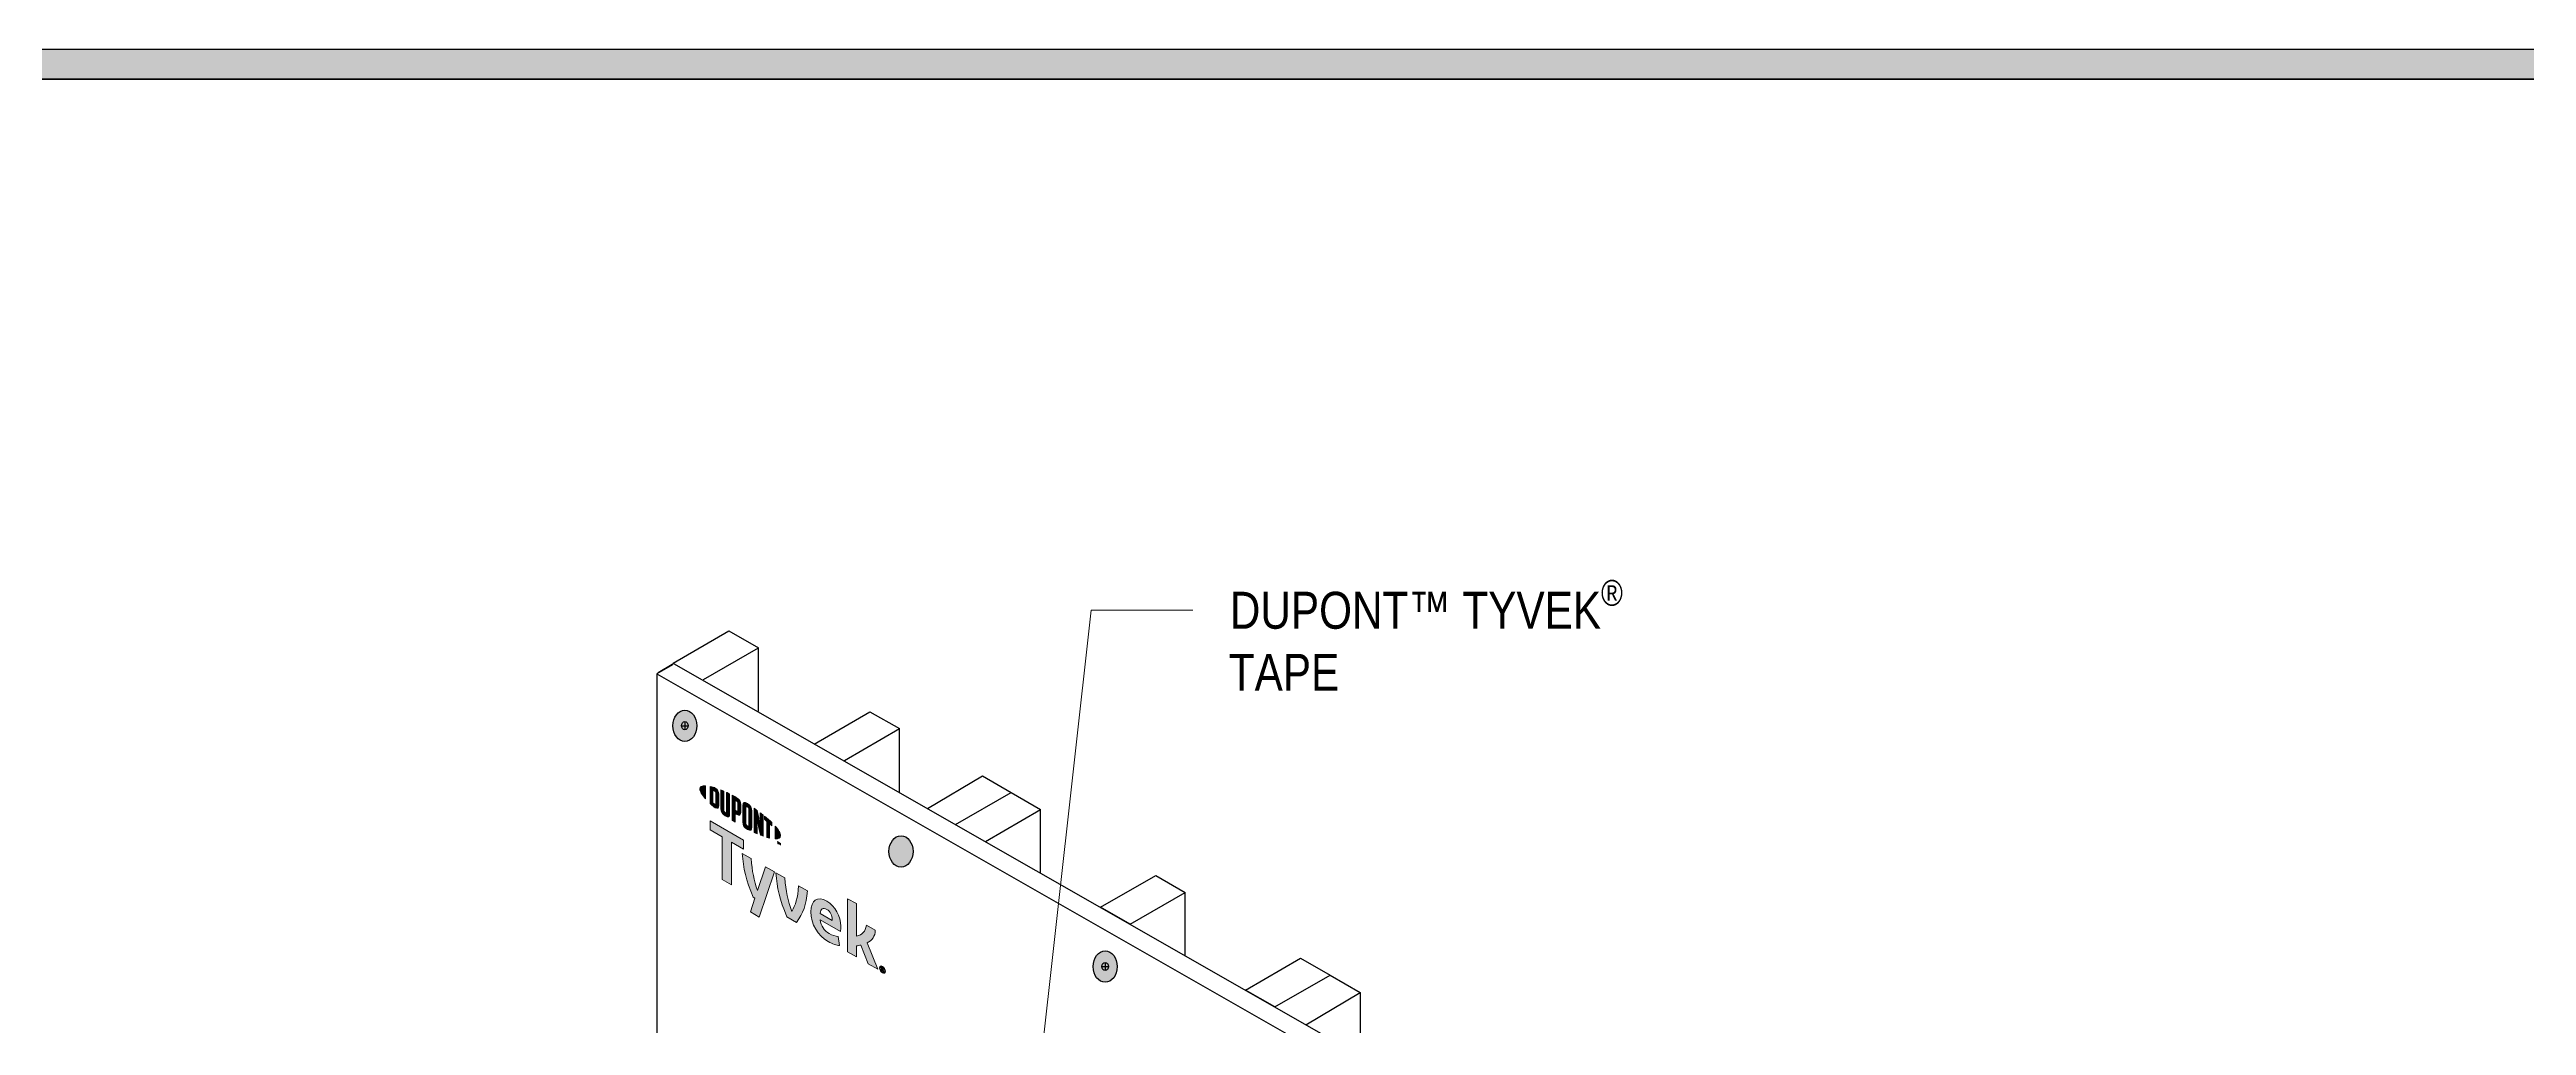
# Model space of a CAD drawing. Extents: x -1140 to 5605, y -816 to 2382.
# Drawn here: x 4096 to 4850, y 1427 to 1724 of the extents above; entities that cross this region are included whole.
import ezdxf

# ---------------------------------------------------------------- set-up
doc = ezdxf.new("R2010")
doc.units = 0
doc.header["$MEASUREMENT"] = 0
for name, color, linetype, lineweight in [('.ATI-TEXT', 7, 'Continuous', 0), ('G-ANNO-TTLB', 7, 'Continuous', 0), ('TYVEK', 7, 'Continuous', 0), ('wall scratch', 7, 'Continuous', 0), ('X-REF - TRACED', 7, 'Continuous', 0)]:
    doc.layers.add(name, color=color, linetype=linetype, lineweight=lineweight)

# ---------------------------------------------------------------- blocks, each defined once
blk = doc.blocks.new('Block_42')
at = {"layer": 'wall scratch', "color": 18, "lineweight": 25, "true_color": 0x000000}
for points in [[(4281.16, 1533.93)], [(4281.16, 1111.57)]]:
    blk.add_lwpolyline(points, dxfattribs=at)
blk = doc.blocks.new('Block_378')
at = {"layer": 'TYVEK', "true_color": 0x003b71, "transparency": 33554687}
h = blk.add_hatch(color=156, dxfattribs=at)
h.dxf.hatch_style = 2
edge = h.paths.add_edge_path()
edge.add_ellipse((4417.38, 1444.45), major_axis=(0, 4.78), ratio=0.766948, start_angle=0, end_angle=360)
at = {"layer": 'TYVEK', "color": 18, "lineweight": 25, "true_color": 0x000000}
for p, q in [((4416.41, 1444.47), (4418.36, 1444.47)), ((4417.38, 1445.71), (4417.38, 1443.24))]:
    blk.add_line(p, q, dxfattribs=at)
blk.add_lwpolyline([(4416.87, 1448.81)], dxfattribs=at)
for centre, major_axis, ratio in [((4417.38, 1444.45), (0, 4.78), 0.766948), ((4417.38, 1444.47), (0, 1.23), 0.788846)]:
    blk.add_ellipse(centre, major_axis=major_axis, ratio=ratio, dxfattribs=at)
blk = doc.blocks.new('Block_379')
at = {"layer": 'TYVEK', "true_color": 0x003b71, "transparency": 33554687}
h = blk.add_hatch(color=156, dxfattribs=at)
h.dxf.hatch_style = 2
edge = h.paths.add_edge_path()
edge.add_ellipse((4289.32, 1517.79), major_axis=(0, 4.78), ratio=0.766948, start_angle=0, end_angle=360)
at = {"layer": 'TYVEK', "color": 18, "lineweight": 25, "true_color": 0x000000}
for p, q in [((4288.34, 1517.82), (4290.29, 1517.82)), ((4289.32, 1519.05), (4289.32, 1516.58))]:
    blk.add_line(p, q, dxfattribs=at)
for centre, major_axis, ratio in [((4289.32, 1517.79), (0, 4.78), 0.766948), ((4289.32, 1517.82), (0, 1.23), 0.788846)]:
    blk.add_ellipse(centre, major_axis=major_axis, ratio=ratio, dxfattribs=at)
blk = doc.blocks.new('Block_482')
at = {"layer": '.ATI-TEXT', "char_height": 0.2, "attachment_point": 7}
for s, insert in [('\\C18;\\c0;\\FArial Narrow|b0|i0|c1;\\H7.874999;\\W1.000000;®', (4568.46, 1554.24)), ('\\C18;\\c0;\\FArial Narrow|b0|i0|c1;\\H11.249999;\\W1.000000;DUPONT™ TYVEK', (4455.36, 1547.2)), ('\\C18;\\c0;\\FArial Narrow|b0|i0|c1;\\H11.249999;\\W1.000000;TAPE', (4455.04, 1528.45))]:
    blk.add_mtext(s, dxfattribs=dict(at, insert=insert))
blk = doc.blocks.new('Block_481')
at = {"layer": '.ATI-TEXT', "true_color": 0x000000, "transparency": 33554687}
h = blk.add_hatch(color=18, dxfattribs=at)
h.dxf.hatch_style = 2
h.paths.add_polyline_path([(4396.38, 1386.3), (4393.27, 1375.33), (4392.65, 1386.71)])
at = {"layer": '.ATI-TEXT', "color": 18, "lineweight": 0, "true_color": 0x000000}
for p, q in [((4394.52, 1386.51), (4413.14, 1553.03)), ((4413.14, 1553.03), (4444.11, 1553.03))]:
    blk.add_line(p, q, dxfattribs=at)
at = {"layer": '.ATI-TEXT'}
blk.add_lwpolyline([(4396.38, 1386.3), (4393.27, 1375.33), (4392.65, 1386.71), (4392.65, 1386.71)], close=True, dxfattribs=at)
blk.add_blockref('Block_482', (0, 0), dxfattribs=at)
blk = doc.blocks.new('Block_575')
at = {"layer": 'X-REF - TRACED', "true_color": 0x848484, "transparency": 33554687}
h = blk.add_hatch(color=252, dxfattribs=at)
h.dxf.hatch_style = 2
edge = h.paths.add_edge_path()
edge.add_spline(control_points=[(4293.9, 1498.54), (4293.9, 1497.81), (4294.51, 1496.78), (4295.58, 1495.59), (4295.58, 1495.59), (4295.58, 1499.53), (4295.58, 1499.53), (4294.51, 1499.57), (4293.9, 1499.25), (4293.9, 1498.54)], knot_values=[0, 0, 0, 0, 1, 1, 1, 2, 2, 2, 3, 3, 3, 3], degree=3, periodic=0)
h = blk.add_hatch(color=252, dxfattribs=at)
h.dxf.hatch_style = 2
edge = h.paths.add_edge_path()
edge.add_spline(control_points=[(4298.78, 1494.11), (4298.78, 1493.8), (4298.63, 1493.79), (4298.44, 1493.9), (4298.29, 1493.99), (4298.06, 1494.18), (4297.88, 1494.35), (4297.88, 1494.35), (4297.88, 1498.12), (4297.88, 1498.12), (4298.06, 1498.07), (4298.29, 1498), (4298.44, 1497.91), (4298.63, 1497.8), (4298.78, 1497.61), (4298.78, 1497.31), (4298.78, 1497.31), (4298.78, 1494.11), (4298.78, 1494.11)], knot_values=[0, 0, 0, 0, 1, 1, 1, 2, 2, 2, 3, 3, 3, 4, 4, 4, 5, 5, 5, 6, 6, 6, 6], degree=3, periodic=0)
edge = h.paths.add_edge_path()
edge.add_spline(control_points=[(4298.56, 1498.82), (4298.26, 1499), (4297.83, 1499.14), (4297.06, 1499.32), (4297.06, 1499.32), (4297.06, 1494.09), (4297.06, 1494.09), (4297.74, 1493.46), (4298.26, 1493.02), (4298.56, 1492.85), (4299.25, 1492.45), (4299.63, 1492.71), (4299.63, 1493.48), (4299.63, 1493.48), (4299.63, 1496.95), (4299.63, 1496.95), (4299.63, 1497.72), (4299.25, 1498.43), (4298.56, 1498.82)], knot_values=[0, 0, 0, 0, 1, 1, 1, 2, 2, 2, 3, 3, 3, 4, 4, 4, 5, 5, 5, 6, 6, 6, 6], degree=3, periodic=0)
h = blk.add_hatch(color=252, dxfattribs=at)
h.dxf.hatch_style = 2
edge = h.paths.add_edge_path()
edge.add_spline(control_points=[(4302.03, 1491.62), (4302.03, 1491.32), (4301.94, 1491.18), (4301.61, 1491.42), (4301.28, 1491.65), (4301.2, 1491.85), (4301.2, 1492.21), (4301.2, 1492.21), (4301.2, 1497.9), (4301.2, 1497.9), (4300.98, 1498), (4300.5, 1498.2), (4300.3, 1498.28), (4300.3, 1498.28), (4300.3, 1492.53), (4300.3, 1492.53), (4300.3, 1491.61), (4300.69, 1491.03), (4301.61, 1490.38), (4302.45, 1489.78), (4302.97, 1489.97), (4302.97, 1490.99), (4302.97, 1490.99), (4302.97, 1497.07), (4302.97, 1497.07), (4302.79, 1497.16), (4302.21, 1497.43), (4302.03, 1497.52), (4302.03, 1497.52), (4302.03, 1491.62), (4302.03, 1491.62)], knot_values=[0, 0, 0, 0, 1, 1, 1, 2, 2, 2, 3, 3, 3, 4, 4, 4, 5, 5, 5, 6, 6, 6, 7, 7, 7, 8, 8, 8, 9, 9, 9, 10, 10, 10, 10], degree=3, periodic=0)
h = blk.add_hatch(color=252, dxfattribs=at)
h.dxf.hatch_style = 2
edge = h.paths.add_edge_path()
edge.add_spline(control_points=[(4305.45, 1492.15), (4305.45, 1491.82), (4305.35, 1491.71), (4304.96, 1491.93), (4304.96, 1491.93), (4304.64, 1492.12), (4304.64, 1492.12), (4304.64, 1492.12), (4304.64, 1495.14), (4304.64, 1495.14), (4304.78, 1495.06), (4304.86, 1495.02), (4304.95, 1494.97), (4305.36, 1494.73), (4305.45, 1494.5), (4305.45, 1494.16), (4305.45, 1494.16), (4305.45, 1492.15), (4305.45, 1492.15)], knot_values=[0, 0, 0, 0, 1, 1, 1, 2, 2, 2, 3, 3, 3, 4, 4, 4, 5, 5, 5, 6, 6, 6, 6], degree=3, periodic=0)
edge = h.paths.add_edge_path()
edge.add_spline(control_points=[(4305, 1496), (4304.84, 1496.1), (4304.24, 1496.42), (4303.7, 1496.7), (4303.7, 1496.7), (4303.7, 1489.04), (4303.7, 1489.04), (4303.88, 1488.92), (4304.37, 1488.61), (4304.64, 1488.45), (4304.64, 1488.45), (4304.64, 1491.05), (4304.64, 1491.05), (4304.64, 1491.05), (4305, 1490.84), (4305, 1490.84), (4305.99, 1490.28), (4306.39, 1490.55), (4306.39, 1491.52), (4306.39, 1491.52), (4306.39, 1493.77), (4306.39, 1493.77), (4306.39, 1494.72), (4305.93, 1495.46), (4305, 1496)], knot_values=[0, 0, 0, 0, 1, 1, 1, 2, 2, 2, 3, 3, 3, 4, 4, 4, 5, 5, 5, 6, 6, 6, 7, 7, 7, 8, 8, 8, 8], degree=3, periodic=0)
h = blk.add_hatch(color=252, dxfattribs=at)
h.dxf.hatch_style = 2
edge = h.paths.add_edge_path()
edge.add_spline(control_points=[(4308.8, 1487.54), (4308.8, 1487.24), (4308.71, 1487.13), (4308.38, 1487.31), (4308.03, 1487.5), (4307.94, 1487.72), (4307.94, 1488.03), (4307.94, 1488.03), (4307.94, 1492.8), (4307.94, 1492.8), (4307.94, 1493.12), (4308.03, 1493.24), (4308.38, 1493.03), (4308.71, 1492.82), (4308.8, 1492.61), (4308.8, 1492.31), (4308.8, 1492.31), (4308.8, 1487.54), (4308.8, 1487.54)], knot_values=[0, 0, 0, 0, 1, 1, 1, 2, 2, 2, 3, 3, 3, 4, 4, 4, 5, 5, 5, 6, 6, 6, 6], degree=3, periodic=0)
edge = h.paths.add_edge_path()
edge.add_spline(control_points=[(4308.38, 1494.1), (4307.51, 1494.65), (4306.99, 1494.51), (4306.99, 1493.5), (4306.99, 1493.5), (4306.99, 1488.49), (4306.99, 1488.49), (4306.99, 1487.43), (4307.46, 1486.72), (4308.38, 1486.24), (4309.28, 1485.76), (4309.74, 1485.88), (4309.74, 1487.01), (4309.74, 1487.01), (4309.74, 1491.79), (4309.74, 1491.79), (4309.74, 1492.87), (4309.32, 1493.5), (4308.38, 1494.1)], knot_values=[0, 0, 0, 0, 1, 1, 1, 2, 2, 2, 3, 3, 3, 4, 4, 4, 5, 5, 5, 6, 6, 6, 6], degree=3, periodic=0)
h = blk.add_hatch(color=252, dxfattribs=at)
h.dxf.hatch_style = 2
edge = h.paths.add_edge_path()
edge.add_spline(control_points=[(4312.35, 1487.54), (4312.35, 1487.54), (4311.31, 1492.03), (4311.31, 1492.03), (4311.02, 1492.24), (4310.68, 1492.48), (4310.42, 1492.66), (4310.42, 1492.66), (4310.42, 1485.32), (4310.42, 1485.32), (4310.6, 1485.23), (4311.08, 1485.02), (4311.32, 1484.91), (4311.32, 1484.91), (4311.25, 1489.28), (4311.25, 1489.28), (4311.25, 1489.28), (4312.35, 1484.49), (4312.35, 1484.49), (4312.58, 1484.4), (4312.92, 1484.27), (4313.15, 1484.19), (4313.15, 1484.19), (4313.15, 1490.64), (4313.15, 1490.64), (4312.91, 1490.83), (4312.49, 1491.16), (4312.28, 1491.31), (4312.28, 1491.31), (4312.35, 1487.54), (4312.35, 1487.54)], knot_values=[0, 0, 0, 0, 1, 1, 1, 2, 2, 2, 3, 3, 3, 4, 4, 4, 5, 5, 5, 6, 6, 6, 7, 7, 7, 8, 8, 8, 9, 9, 9, 10, 10, 10, 10], degree=3, periodic=0)
h = blk.add_hatch(color=252, dxfattribs=at)
h.dxf.hatch_style = 2
edge = h.paths.add_edge_path()
edge.add_spline(control_points=[(4313.61, 1489.24), (4313.84, 1489.06), (4314.07, 1488.88), (4314.3, 1488.69), (4314.3, 1488.69), (4314.3, 1483.81), (4314.3, 1483.81), (4314.5, 1483.74), (4314.88, 1483.64), (4315.14, 1483.58), (4315.14, 1483.58), (4315.14, 1487.98), (4315.14, 1487.98), (4315.38, 1487.76), (4315.61, 1487.56), (4315.82, 1487.37), (4315.82, 1487.37), (4315.82, 1488.31), (4315.82, 1488.31), (4315.16, 1488.96), (4314.44, 1489.58), (4313.61, 1490.26), (4313.61, 1490.26), (4313.61, 1489.24), (4313.61, 1489.24)], knot_values=[0, 0, 0, 0, 1, 1, 1, 2, 2, 2, 3, 3, 3, 4, 4, 4, 5, 5, 5, 6, 6, 6, 7, 7, 7, 8, 8, 8, 8], degree=3, periodic=0)
h = blk.add_hatch(color=252, dxfattribs=at)
h.dxf.hatch_style = 2
edge = h.paths.add_edge_path()
edge.add_spline(control_points=[(4318.51, 1484.33), (4318.51, 1483.61), (4317.9, 1483.28), (4316.83, 1483.32), (4316.83, 1483.32), (4316.83, 1487.26), (4316.83, 1487.26), (4317.9, 1486.07), (4318.51, 1485.05), (4318.51, 1484.33)], knot_values=[0, 0, 0, 0, 1, 1, 1, 2, 2, 2, 3, 3, 3, 3], degree=3, periodic=0)
h = blk.add_hatch(color=252, dxfattribs=at)
h.dxf.hatch_style = 2
edge = h.paths.add_edge_path()
edge.add_spline(control_points=[(4318.01, 1482.24), (4318.01, 1482.24), (4318.11, 1482.19), (4318.11, 1482.19), (4318.11, 1482.19), (4318.26, 1481.83), (4318.26, 1481.83), (4318.26, 1481.83), (4318.41, 1482.01), (4318.41, 1482.01), (4318.41, 1482.01), (4318.51, 1481.96), (4318.51, 1481.96), (4318.51, 1481.96), (4318.51, 1481.39), (4318.51, 1481.39), (4318.51, 1481.39), (4318.42, 1481.44), (4318.42, 1481.44), (4318.42, 1481.44), (4318.42, 1481.85), (4318.42, 1481.85), (4318.42, 1481.85), (4318.26, 1481.66), (4318.26, 1481.66), (4318.26, 1481.66), (4318.25, 1481.67), (4318.25, 1481.67), (4318.25, 1481.67), (4318.1, 1482.03), (4318.1, 1482.03), (4318.1, 1482.03), (4318.1, 1481.62), (4318.1, 1481.62), (4318.1, 1481.62), (4318.01, 1481.68), (4318.01, 1481.68), (4318.01, 1481.68), (4318.01, 1482.24), (4318.01, 1482.24)], knot_values=[0, 0, 0, 0, 1, 1, 1, 2, 2, 2, 3, 3, 3, 4, 4, 4, 5, 5, 5, 6, 6, 6, 7, 7, 7, 8, 8, 8, 9, 9, 9, 10, 10, 10, 11, 11, 11, 12, 12, 12, 13, 13, 13, 13], degree=3, periodic=0)
edge = h.paths.add_edge_path()
edge.add_spline(control_points=[(4317.65, 1482.35), (4317.65, 1482.35), (4317.5, 1482.44), (4317.5, 1482.44), (4317.5, 1482.44), (4317.5, 1482.54), (4317.5, 1482.54), (4317.5, 1482.54), (4317.9, 1482.31), (4317.9, 1482.31), (4317.9, 1482.31), (4317.9, 1482.21), (4317.9, 1482.21), (4317.9, 1482.21), (4317.75, 1482.29), (4317.75, 1482.29), (4317.75, 1482.29), (4317.75, 1481.83), (4317.75, 1481.83), (4317.75, 1481.83), (4317.65, 1481.88), (4317.65, 1481.88), (4317.65, 1481.88), (4317.65, 1482.35), (4317.65, 1482.35)], knot_values=[0, 0, 0, 0, 1, 1, 1, 2, 2, 2, 3, 3, 3, 4, 4, 4, 5, 5, 5, 6, 6, 6, 7, 7, 7, 8, 8, 8, 8], degree=3, periodic=0)
at = {"layer": 'X-REF - TRACED'}
for points, knots in [([(4293.9, 1498.54), (4293.9, 1497.81), (4294.51, 1496.78), (4295.58, 1495.59), (4295.58, 1495.59), (4295.58, 1499.53), (4295.58, 1499.53), (4294.51, 1499.57), (4293.9, 1499.25), (4293.9, 1498.54)], [0, 0, 0, 0, 1, 1, 1, 2, 2, 2, 3, 3, 3, 3]), ([(4298.56, 1498.82), (4298.26, 1499), (4297.83, 1499.14), (4297.06, 1499.32), (4297.06, 1499.32), (4297.06, 1494.09), (4297.06, 1494.09), (4297.74, 1493.46), (4298.26, 1493.02), (4298.56, 1492.85), (4299.25, 1492.45), (4299.63, 1492.71), (4299.63, 1493.48), (4299.63, 1493.48), (4299.63, 1496.95), (4299.63, 1496.95), (4299.63, 1497.72), (4299.25, 1498.43), (4298.56, 1498.82)], [0, 0, 0, 0, 1, 1, 1, 2, 2, 2, 3, 3, 3, 4, 4, 4, 5, 5, 5, 6, 6, 6, 6]), ([(4298.78, 1494.11), (4298.78, 1493.8), (4298.63, 1493.79), (4298.44, 1493.9), (4298.29, 1493.99), (4298.06, 1494.18), (4297.88, 1494.35), (4297.88, 1494.35), (4297.88, 1498.12), (4297.88, 1498.12), (4298.06, 1498.07), (4298.29, 1498), (4298.44, 1497.91), (4298.63, 1497.8), (4298.78, 1497.61), (4298.78, 1497.31), (4298.78, 1497.31), (4298.78, 1494.11), (4298.78, 1494.11)], [0, 0, 0, 0, 1, 1, 1, 2, 2, 2, 3, 3, 3, 4, 4, 4, 5, 5, 5, 6, 6, 6, 6]), ([(4302.03, 1491.62), (4302.03, 1491.32), (4301.94, 1491.18), (4301.61, 1491.42), (4301.28, 1491.65), (4301.2, 1491.85), (4301.2, 1492.21), (4301.2, 1492.21), (4301.2, 1497.9), (4301.2, 1497.9), (4300.98, 1498), (4300.5, 1498.2), (4300.3, 1498.28), (4300.3, 1498.28), (4300.3, 1492.53), (4300.3, 1492.53), (4300.3, 1491.61), (4300.69, 1491.03), (4301.61, 1490.38), (4302.45, 1489.78), (4302.97, 1489.97), (4302.97, 1490.99), (4302.97, 1490.99), (4302.97, 1497.07), (4302.97, 1497.07), (4302.79, 1497.16), (4302.21, 1497.43), (4302.03, 1497.52), (4302.03, 1497.52), (4302.03, 1491.62), (4302.03, 1491.62)], [0, 0, 0, 0, 1, 1, 1, 2, 2, 2, 3, 3, 3, 4, 4, 4, 5, 5, 5, 6, 6, 6, 7, 7, 7, 8, 8, 8, 9, 9, 9, 10, 10, 10, 10]), ([(4305, 1496), (4304.84, 1496.1), (4304.24, 1496.42), (4303.7, 1496.7), (4303.7, 1496.7), (4303.7, 1489.04), (4303.7, 1489.04), (4303.88, 1488.92), (4304.37, 1488.61), (4304.64, 1488.45), (4304.64, 1488.45), (4304.64, 1491.05), (4304.64, 1491.05), (4304.64, 1491.05), (4305, 1490.84), (4305, 1490.84), (4305.99, 1490.28), (4306.39, 1490.55), (4306.39, 1491.52), (4306.39, 1491.52), (4306.39, 1493.77), (4306.39, 1493.77), (4306.39, 1494.72), (4305.93, 1495.46), (4305, 1496)], [0, 0, 0, 0, 1, 1, 1, 2, 2, 2, 3, 3, 3, 4, 4, 4, 5, 5, 5, 6, 6, 6, 7, 7, 7, 8, 8, 8, 8]), ([(4305.45, 1492.15), (4305.45, 1491.82), (4305.35, 1491.71), (4304.96, 1491.93), (4304.96, 1491.93), (4304.64, 1492.12), (4304.64, 1492.12), (4304.64, 1492.12), (4304.64, 1495.14), (4304.64, 1495.14), (4304.78, 1495.06), (4304.86, 1495.02), (4304.95, 1494.97), (4305.36, 1494.73), (4305.45, 1494.5), (4305.45, 1494.16), (4305.45, 1494.16), (4305.45, 1492.15), (4305.45, 1492.15)], [0, 0, 0, 0, 1, 1, 1, 2, 2, 2, 3, 3, 3, 4, 4, 4, 5, 5, 5, 6, 6, 6, 6]), ([(4308.38, 1494.1), (4307.51, 1494.65), (4306.99, 1494.51), (4306.99, 1493.5), (4306.99, 1493.5), (4306.99, 1488.49), (4306.99, 1488.49), (4306.99, 1487.43), (4307.46, 1486.72), (4308.38, 1486.24), (4309.28, 1485.76), (4309.74, 1485.88), (4309.74, 1487.01), (4309.74, 1487.01), (4309.74, 1491.79), (4309.74, 1491.79), (4309.74, 1492.87), (4309.32, 1493.5), (4308.38, 1494.1)], [0, 0, 0, 0, 1, 1, 1, 2, 2, 2, 3, 3, 3, 4, 4, 4, 5, 5, 5, 6, 6, 6, 6]), ([(4308.8, 1487.54), (4308.8, 1487.24), (4308.71, 1487.13), (4308.38, 1487.31), (4308.03, 1487.5), (4307.94, 1487.72), (4307.94, 1488.03), (4307.94, 1488.03), (4307.94, 1492.8), (4307.94, 1492.8), (4307.94, 1493.12), (4308.03, 1493.24), (4308.38, 1493.03), (4308.71, 1492.82), (4308.8, 1492.61), (4308.8, 1492.31), (4308.8, 1492.31), (4308.8, 1487.54), (4308.8, 1487.54)], [0, 0, 0, 0, 1, 1, 1, 2, 2, 2, 3, 3, 3, 4, 4, 4, 5, 5, 5, 6, 6, 6, 6]), ([(4312.35, 1487.54), (4312.35, 1487.54), (4311.31, 1492.03), (4311.31, 1492.03), (4311.02, 1492.24), (4310.68, 1492.48), (4310.42, 1492.66), (4310.42, 1492.66), (4310.42, 1485.32), (4310.42, 1485.32), (4310.6, 1485.23), (4311.08, 1485.02), (4311.32, 1484.91), (4311.32, 1484.91), (4311.25, 1489.28), (4311.25, 1489.28), (4311.25, 1489.28), (4312.35, 1484.49), (4312.35, 1484.49), (4312.58, 1484.4), (4312.92, 1484.27), (4313.15, 1484.19), (4313.15, 1484.19), (4313.15, 1490.64), (4313.15, 1490.64), (4312.91, 1490.83), (4312.49, 1491.16), (4312.28, 1491.31), (4312.28, 1491.31), (4312.35, 1487.54), (4312.35, 1487.54)], [0, 0, 0, 0, 1, 1, 1, 2, 2, 2, 3, 3, 3, 4, 4, 4, 5, 5, 5, 6, 6, 6, 7, 7, 7, 8, 8, 8, 9, 9, 9, 10, 10, 10, 10]), ([(4313.61, 1489.24), (4313.84, 1489.06), (4314.07, 1488.88), (4314.3, 1488.69), (4314.3, 1488.69), (4314.3, 1483.81), (4314.3, 1483.81), (4314.5, 1483.74), (4314.88, 1483.64), (4315.14, 1483.58), (4315.14, 1483.58), (4315.14, 1487.98), (4315.14, 1487.98), (4315.38, 1487.76), (4315.61, 1487.56), (4315.82, 1487.37), (4315.82, 1487.37), (4315.82, 1488.31), (4315.82, 1488.31), (4315.16, 1488.96), (4314.44, 1489.58), (4313.61, 1490.26), (4313.61, 1490.26), (4313.61, 1489.24), (4313.61, 1489.24)], [0, 0, 0, 0, 1, 1, 1, 2, 2, 2, 3, 3, 3, 4, 4, 4, 5, 5, 5, 6, 6, 6, 7, 7, 7, 8, 8, 8, 8]), ([(4318.51, 1484.33), (4318.51, 1483.61), (4317.9, 1483.28), (4316.83, 1483.32), (4316.83, 1483.32), (4316.83, 1487.26), (4316.83, 1487.26), (4317.9, 1486.07), (4318.51, 1485.05), (4318.51, 1484.33)], [0, 0, 0, 0, 1, 1, 1, 2, 2, 2, 3, 3, 3, 3]), ([(4317.65, 1482.35), (4317.65, 1482.35), (4317.5, 1482.44), (4317.5, 1482.44), (4317.5, 1482.44), (4317.5, 1482.54), (4317.5, 1482.54), (4317.5, 1482.54), (4317.9, 1482.31), (4317.9, 1482.31), (4317.9, 1482.31), (4317.9, 1482.21), (4317.9, 1482.21), (4317.9, 1482.21), (4317.75, 1482.29), (4317.75, 1482.29), (4317.75, 1482.29), (4317.75, 1481.83), (4317.75, 1481.83), (4317.75, 1481.83), (4317.65, 1481.88), (4317.65, 1481.88), (4317.65, 1481.88), (4317.65, 1482.35), (4317.65, 1482.35)], [0, 0, 0, 0, 1, 1, 1, 2, 2, 2, 3, 3, 3, 4, 4, 4, 5, 5, 5, 6, 6, 6, 7, 7, 7, 8, 8, 8, 8]), ([(4318.01, 1482.24), (4318.01, 1482.24), (4318.11, 1482.19), (4318.11, 1482.19), (4318.11, 1482.19), (4318.26, 1481.83), (4318.26, 1481.83), (4318.26, 1481.83), (4318.41, 1482.01), (4318.41, 1482.01), (4318.41, 1482.01), (4318.51, 1481.96), (4318.51, 1481.96), (4318.51, 1481.96), (4318.51, 1481.39), (4318.51, 1481.39), (4318.51, 1481.39), (4318.42, 1481.44), (4318.42, 1481.44), (4318.42, 1481.44), (4318.42, 1481.85), (4318.42, 1481.85), (4318.42, 1481.85), (4318.26, 1481.66), (4318.26, 1481.66), (4318.26, 1481.66), (4318.25, 1481.67), (4318.25, 1481.67), (4318.25, 1481.67), (4318.1, 1482.03), (4318.1, 1482.03), (4318.1, 1482.03), (4318.1, 1481.62), (4318.1, 1481.62), (4318.1, 1481.62), (4318.01, 1481.68), (4318.01, 1481.68), (4318.01, 1481.68), (4318.01, 1482.24), (4318.01, 1482.24)], [0, 0, 0, 0, 1, 1, 1, 2, 2, 2, 3, 3, 3, 4, 4, 4, 5, 5, 5, 6, 6, 6, 7, 7, 7, 8, 8, 8, 9, 9, 9, 10, 10, 10, 11, 11, 11, 12, 12, 12, 13, 13, 13, 13])]:
    blk.add_open_spline(points, degree=3, knots=knots, dxfattribs=at)
blk = doc.blocks.new('Block_579')
at = {"layer": 'X-REF - TRACED', "true_color": 0x848484, "transparency": 33554687}
h = blk.add_hatch(color=252, dxfattribs=at)
h.dxf.hatch_style = 2
h.paths.add_polyline_path([(4307.16, 1483), (4297.06, 1488.83), (4297.06, 1486.09), (4300.7, 1483.98), (4300.7, 1470.99), (4303.51, 1469.37), (4303.51, 1482.37), (4307.16, 1480.26)])
h = blk.add_hatch(color=252, dxfattribs=at)
h.dxf.hatch_style = 2
edge = h.paths.add_edge_path()
edge.add_spline(control_points=[(4323.95, 1469.06), (4323.77, 1465.32), (4323.03, 1463.14), (4321.87, 1461.27), (4320.75, 1464.45), (4320.02, 1467.48), (4319.81, 1471.45), (4319.81, 1471.45), (4317.08, 1473.02), (4317.08, 1473.02), (4317.38, 1468.33), (4318.26, 1464.92), (4320.38, 1459.63), (4320.38, 1459.63), (4323.38, 1457.9), (4323.38, 1457.9), (4325.42, 1460.79), (4326.26, 1463.2), (4326.65, 1467.5), (4326.65, 1467.5), (4323.95, 1469.06), (4323.95, 1469.06)], knot_values=[0, 0, 0, 0, 1, 1, 1, 2, 2, 2, 3, 3, 3, 4, 4, 4, 5, 5, 5, 6, 6, 6, 7, 7, 7, 7], degree=3, periodic=0)
h = blk.add_hatch(color=252, dxfattribs=at)
h.dxf.hatch_style = 2
edge = h.paths.add_edge_path()
edge.add_spline(control_points=[(4330.52, 1460.61), (4330.52, 1460.61), (4334.24, 1458.46), (4334.24, 1458.46), (4334.24, 1458.46), (4334.24, 1458.73), (4334.24, 1458.73), (4334.24, 1459.99), (4333.66, 1461.25), (4332.58, 1461.87), (4331.44, 1462.53), (4330.69, 1462.04), (4330.52, 1460.61)], knot_values=[0, 0, 0, 0, 1, 1, 1, 2, 2, 2, 3, 3, 3, 4, 4, 4, 4], degree=3, periodic=0)
edge = h.paths.add_edge_path()
edge.add_spline(control_points=[(4336.46, 1450.84), (4335.6, 1450.89), (4334.32, 1451.31), (4333.03, 1452.06), (4329.87, 1453.88), (4327.71, 1457.42), (4327.71, 1461.15), (4327.71, 1464.73), (4329.69, 1466.01), (4332.58, 1464.35), (4335.15, 1462.86), (4336.83, 1459.8), (4336.83, 1456.78), (4336.83, 1456.11), (4336.79, 1455.55), (4336.75, 1455.12), (4336.75, 1455.12), (4330.56, 1458.7), (4330.56, 1458.7), (4330.81, 1456.75), (4331.73, 1455.41), (4333.3, 1454.51), (4334.26, 1453.95), (4335.19, 1453.67), (4336.03, 1453.58), (4336.03, 1453.58), (4336.46, 1450.84), (4336.46, 1450.84)], knot_values=[0, 0, 0, 0, 1, 1, 1, 2, 2, 2, 3, 3, 3, 4, 4, 4, 5, 5, 5, 6, 6, 6, 7, 7, 7, 8, 8, 8, 9, 9, 9, 9], degree=3, periodic=0)
h = blk.add_hatch(color=252, dxfattribs=at)
h.dxf.hatch_style = 2
edge = h.paths.add_edge_path()
edge.add_spline(control_points=[(4344.85, 1451.64), (4344.85, 1451.64), (4348.11, 1443.62), (4348.11, 1443.62), (4348.11, 1443.62), (4345.17, 1445.32), (4345.17, 1445.32), (4345.17, 1445.32), (4342.91, 1451), (4342.91, 1451), (4342.5, 1450.9), (4342.07, 1450.82), (4341.6, 1450.75), (4341.6, 1450.75), (4341.6, 1447.38), (4341.6, 1447.38), (4341.6, 1447.38), (4338.89, 1448.94), (4338.89, 1448.94), (4338.89, 1448.94), (4338.89, 1465.06), (4338.89, 1465.06), (4338.89, 1465.06), (4341.6, 1463.66), (4341.6, 1463.66), (4341.6, 1463.66), (4341.6, 1453.74), (4341.6, 1453.74), (4343.44, 1454.05), (4344.34, 1455.1), (4344.66, 1457.1), (4344.66, 1457.1), (4347.35, 1455.55), (4347.35, 1455.55), (4347.29, 1453.65), (4346.42, 1452.42), (4344.85, 1451.64)], knot_values=[0, 0, 0, 0, 1, 1, 1, 2, 2, 2, 3, 3, 3, 4, 4, 4, 5, 5, 5, 6, 6, 6, 7, 7, 7, 8, 8, 8, 9, 9, 9, 10, 10, 10, 11, 11, 11, 12, 12, 12, 12], degree=3, periodic=0)
at = {"layer": 'X-REF - TRACED'}
blk.add_lwpolyline([(4307.16, 1483), (4297.06, 1488.83), (4297.06, 1486.09), (4300.7, 1483.98), (4300.7, 1470.99), (4303.51, 1469.37), (4303.51, 1482.37), (4307.16, 1480.26)], close=True, dxfattribs=at)
for points, knots in [([(4323.95, 1469.06), (4323.77, 1465.32), (4323.03, 1463.14), (4321.87, 1461.27), (4320.75, 1464.45), (4320.02, 1467.48), (4319.81, 1471.45), (4319.81, 1471.45), (4317.08, 1473.02), (4317.08, 1473.02), (4317.38, 1468.33), (4318.26, 1464.92), (4320.38, 1459.63), (4320.38, 1459.63), (4323.38, 1457.9), (4323.38, 1457.9), (4325.42, 1460.79), (4326.26, 1463.2), (4326.65, 1467.5), (4326.65, 1467.5), (4323.95, 1469.06), (4323.95, 1469.06)], [0, 0, 0, 0, 1, 1, 1, 2, 2, 2, 3, 3, 3, 4, 4, 4, 5, 5, 5, 6, 6, 6, 7, 7, 7, 7]), ([(4336.46, 1450.84), (4335.6, 1450.89), (4334.32, 1451.31), (4333.03, 1452.06), (4329.87, 1453.88), (4327.71, 1457.42), (4327.71, 1461.15), (4327.71, 1464.73), (4329.69, 1466.01), (4332.58, 1464.35), (4335.15, 1462.86), (4336.83, 1459.8), (4336.83, 1456.78), (4336.83, 1456.11), (4336.79, 1455.55), (4336.75, 1455.12), (4336.75, 1455.12), (4330.56, 1458.7), (4330.56, 1458.7), (4330.81, 1456.75), (4331.73, 1455.41), (4333.3, 1454.51), (4334.26, 1453.95), (4335.19, 1453.67), (4336.03, 1453.58), (4336.03, 1453.58), (4336.46, 1450.84), (4336.46, 1450.84)], [0, 0, 0, 0, 1, 1, 1, 2, 2, 2, 3, 3, 3, 4, 4, 4, 5, 5, 5, 6, 6, 6, 7, 7, 7, 8, 8, 8, 9, 9, 9, 9]), ([(4344.85, 1451.64), (4344.85, 1451.64), (4348.11, 1443.62), (4348.11, 1443.62), (4348.11, 1443.62), (4345.17, 1445.32), (4345.17, 1445.32), (4345.17, 1445.32), (4342.91, 1451), (4342.91, 1451), (4342.5, 1450.9), (4342.07, 1450.82), (4341.6, 1450.75), (4341.6, 1450.75), (4341.6, 1447.38), (4341.6, 1447.38), (4341.6, 1447.38), (4338.89, 1448.94), (4338.89, 1448.94), (4338.89, 1448.94), (4338.89, 1465.06), (4338.89, 1465.06), (4338.89, 1465.06), (4341.6, 1463.66), (4341.6, 1463.66), (4341.6, 1463.66), (4341.6, 1453.74), (4341.6, 1453.74), (4343.44, 1454.05), (4344.34, 1455.1), (4344.66, 1457.1), (4344.66, 1457.1), (4347.35, 1455.55), (4347.35, 1455.55), (4347.29, 1453.65), (4346.42, 1452.42), (4344.85, 1451.64)], [0, 0, 0, 0, 1, 1, 1, 2, 2, 2, 3, 3, 3, 4, 4, 4, 5, 5, 5, 6, 6, 6, 7, 7, 7, 8, 8, 8, 9, 9, 9, 10, 10, 10, 11, 11, 11, 12, 12, 12, 12]), ([(4330.52, 1460.61), (4330.52, 1460.61), (4334.24, 1458.46), (4334.24, 1458.46), (4334.24, 1458.46), (4334.24, 1458.73), (4334.24, 1458.73), (4334.24, 1459.99), (4333.66, 1461.25), (4332.58, 1461.87), (4331.44, 1462.53), (4330.69, 1462.04), (4330.52, 1460.61)], [0, 0, 0, 0, 1, 1, 1, 2, 2, 2, 3, 3, 3, 4, 4, 4, 4])]:
    blk.add_open_spline(points, degree=3, knots=knots, dxfattribs=at)
blk = doc.blocks.new('Block_578')
at = {"layer": 'X-REF - TRACED', "true_color": 0x848484, "transparency": 33554687}
h = blk.add_hatch(color=252, dxfattribs=at)
h.dxf.hatch_style = 2
edge = h.paths.add_edge_path()
edge.add_spline(control_points=[(4313.89, 1474.86), (4313.89, 1474.86), (4311.47, 1467.62), (4311.47, 1467.62), (4310.43, 1470.65), (4309.76, 1473.58), (4309.55, 1477.37), (4309.55, 1477.37), (4306.83, 1478.94), (4306.83, 1478.94), (4307.12, 1474.25), (4308.01, 1470.84), (4310.12, 1465.55), (4310.12, 1465.55), (4310.67, 1465.24), (4310.67, 1465.24), (4310.67, 1465.24), (4309.28, 1461.09), (4309.28, 1461.09), (4309.28, 1461.09), (4311.99, 1459.53), (4311.99, 1459.53), (4311.99, 1459.53), (4316.6, 1473.3), (4316.6, 1473.3), (4316.6, 1473.3), (4313.89, 1474.86), (4313.89, 1474.86)], knot_values=[0, 0, 0, 0, 1, 1, 1, 2, 2, 2, 3, 3, 3, 4, 4, 4, 5, 5, 5, 6, 6, 6, 7, 7, 7, 8, 8, 8, 9, 9, 9, 9], degree=3, periodic=0)
at = {"layer": 'X-REF - TRACED'}
blk.add_open_spline([(4313.89, 1474.86), (4313.89, 1474.86), (4311.47, 1467.62), (4311.47, 1467.62), (4310.43, 1470.65), (4309.76, 1473.58), (4309.55, 1477.37), (4309.55, 1477.37), (4306.83, 1478.94), (4306.83, 1478.94), (4307.12, 1474.25), (4308.01, 1470.84), (4310.12, 1465.55), (4310.12, 1465.55), (4310.67, 1465.24), (4310.67, 1465.24), (4310.67, 1465.24), (4309.28, 1461.09), (4309.28, 1461.09), (4309.28, 1461.09), (4311.99, 1459.53), (4311.99, 1459.53), (4311.99, 1459.53), (4316.6, 1473.3), (4316.6, 1473.3), (4316.6, 1473.3), (4313.89, 1474.86), (4313.89, 1474.86)], degree=3, knots=[0, 0, 0, 0, 1, 1, 1, 2, 2, 2, 3, 3, 3, 4, 4, 4, 5, 5, 5, 6, 6, 6, 7, 7, 7, 8, 8, 8, 9, 9, 9, 9], dxfattribs=at)
blk.add_blockref('Block_579', (0, 0), dxfattribs=at)
blk = doc.blocks.new('Block_580')
at = {"layer": 'X-REF - TRACED', "true_color": 0x848484, "transparency": 33554687}
h = blk.add_hatch(color=252, dxfattribs=at)
h.dxf.hatch_style = 2
edge = h.paths.add_edge_path()
edge.add_spline(control_points=[(4349.41, 1443.93), (4349.41, 1443.93), (4349.41, 1443.63), (4349.41, 1443.63), (4349.41, 1443.63), (4349.52, 1443.57), (4349.52, 1443.57), (4349.63, 1443.51), (4349.69, 1443.51), (4349.69, 1443.62), (4349.69, 1443.73), (4349.63, 1443.8), (4349.52, 1443.86), (4349.52, 1443.86), (4349.41, 1443.93), (4349.41, 1443.93)], knot_values=[0, 0, 0, 0, 1, 1, 1, 2, 2, 2, 3, 3, 3, 4, 4, 4, 5, 5, 5, 5], degree=3, periodic=0)
edge = h.paths.add_edge_path()
edge.add_spline(control_points=[(4349.22, 1444.23), (4349.22, 1444.23), (4349.52, 1444.05), (4349.52, 1444.05), (4349.76, 1443.91), (4349.87, 1443.72), (4349.87, 1443.51), (4349.87, 1443.37), (4349.82, 1443.3), (4349.7, 1443.31), (4349.76, 1443.15), (4349.84, 1442.98), (4349.93, 1442.79), (4349.93, 1442.79), (4349.71, 1442.93), (4349.71, 1442.93), (4349.62, 1443.1), (4349.56, 1443.24), (4349.51, 1443.39), (4349.51, 1443.39), (4349.41, 1443.45), (4349.41, 1443.45), (4349.41, 1443.45), (4349.41, 1443.1), (4349.41, 1443.1), (4349.41, 1443.1), (4349.22, 1443.21), (4349.22, 1443.21), (4349.22, 1443.21), (4349.22, 1444.23), (4349.22, 1444.23)], knot_values=[0, 0, 0, 0, 1, 1, 1, 2, 2, 2, 3, 3, 3, 4, 4, 4, 5, 5, 5, 6, 6, 6, 7, 7, 7, 8, 8, 8, 9, 9, 9, 10, 10, 10, 10], degree=3, periodic=0)
edge = h.paths.add_edge_path()
edge.add_spline(control_points=[(4349.53, 1444.31), (4349.1, 1444.55), (4348.86, 1444.41), (4348.86, 1443.9), (4348.86, 1443.39), (4349.1, 1442.97), (4349.53, 1442.73), (4349.96, 1442.48), (4350.2, 1442.62), (4350.2, 1443.13), (4350.2, 1443.64), (4349.96, 1444.06), (4349.53, 1444.31)], knot_values=[0, 0, 0, 0, 1, 1, 1, 2, 2, 2, 3, 3, 3, 4, 4, 4, 4], degree=3, periodic=0)
edge = h.paths.add_edge_path()
edge.add_spline(control_points=[(4349.53, 1444.51), (4350.06, 1444.21), (4350.41, 1443.62), (4350.41, 1443.01), (4350.41, 1442.41), (4350.05, 1442.23), (4349.53, 1442.53), (4349, 1442.84), (4348.66, 1443.41), (4348.66, 1444.02), (4348.66, 1444.63), (4349, 1444.82), (4349.53, 1444.51)], knot_values=[0, 0, 0, 0, 1, 1, 1, 2, 2, 2, 3, 3, 3, 4, 4, 4, 4], degree=3, periodic=0)
at = {"layer": 'X-REF - TRACED'}
for points, knots in [([(4349.53, 1444.51), (4350.06, 1444.21), (4350.41, 1443.62), (4350.41, 1443.01), (4350.41, 1442.41), (4350.05, 1442.23), (4349.53, 1442.53), (4349, 1442.84), (4348.66, 1443.41), (4348.66, 1444.02), (4348.66, 1444.63), (4349, 1444.82), (4349.53, 1444.51)], [0, 0, 0, 0, 1, 1, 1, 2, 2, 2, 3, 3, 3, 4, 4, 4, 4]), ([(4349.53, 1444.31), (4349.1, 1444.55), (4348.86, 1444.41), (4348.86, 1443.9), (4348.86, 1443.39), (4349.1, 1442.97), (4349.53, 1442.73), (4349.96, 1442.48), (4350.2, 1442.62), (4350.2, 1443.13), (4350.2, 1443.64), (4349.96, 1444.06), (4349.53, 1444.31)], [0, 0, 0, 0, 1, 1, 1, 2, 2, 2, 3, 3, 3, 4, 4, 4, 4]), ([(4349.22, 1444.23), (4349.22, 1444.23), (4349.52, 1444.05), (4349.52, 1444.05), (4349.76, 1443.91), (4349.87, 1443.72), (4349.87, 1443.51), (4349.87, 1443.37), (4349.82, 1443.3), (4349.7, 1443.31), (4349.76, 1443.15), (4349.84, 1442.98), (4349.93, 1442.79), (4349.93, 1442.79), (4349.71, 1442.93), (4349.71, 1442.93), (4349.62, 1443.1), (4349.56, 1443.24), (4349.51, 1443.39), (4349.51, 1443.39), (4349.41, 1443.45), (4349.41, 1443.45), (4349.41, 1443.45), (4349.41, 1443.1), (4349.41, 1443.1), (4349.41, 1443.1), (4349.22, 1443.21), (4349.22, 1443.21), (4349.22, 1443.21), (4349.22, 1444.23), (4349.22, 1444.23)], [0, 0, 0, 0, 1, 1, 1, 2, 2, 2, 3, 3, 3, 4, 4, 4, 5, 5, 5, 6, 6, 6, 7, 7, 7, 8, 8, 8, 9, 9, 9, 10, 10, 10, 10]), ([(4349.41, 1443.93), (4349.41, 1443.93), (4349.41, 1443.63), (4349.41, 1443.63), (4349.41, 1443.63), (4349.52, 1443.57), (4349.52, 1443.57), (4349.63, 1443.51), (4349.69, 1443.51), (4349.69, 1443.62), (4349.69, 1443.73), (4349.63, 1443.8), (4349.52, 1443.86), (4349.52, 1443.86), (4349.41, 1443.93), (4349.41, 1443.93)], [0, 0, 0, 0, 1, 1, 1, 2, 2, 2, 3, 3, 3, 4, 4, 4, 5, 5, 5, 5])]:
    blk.add_open_spline(points, degree=3, knots=knots, dxfattribs=at)
blk = doc.blocks.new('Block_577')
at = {"layer": 'X-REF - TRACED'}
for name in ['Block_578', 'Block_580']:
    blk.add_blockref(name, (0, 0), dxfattribs=at)
blk = doc.blocks.new('Block_576')
at = {"layer": 'X-REF - TRACED'}
blk.add_blockref('Block_577', (0, 0), dxfattribs=at)
blk = doc.blocks.new('Block_574')
at = {"layer": 'X-REF - TRACED'}
for name in ['Block_575', 'Block_576']:
    blk.add_blockref(name, (0, 0), dxfattribs=at)

msp = doc.modelspace()

# ---------------------------------------------------------------- hatches: boundary and pattern name
at = {"layer": 'G-ANNO-TTLB', "true_color": 0xff00ff, "transparency": 33554687}
h = msp.add_hatch(color=6, dxfattribs=at)
edge = h.paths.add_edge_path()
edge.add_spline(control_points=[(5285.56, -733.23), (5285.56, -733.23), (2356.04, -733.23), (2356.04, -733.23), (2356.04, -733.23), (2356.04, 1723.77), (2356.04, 1723.77), (2356.04, 1723.77), (5285.56, 1723.77), (5285.56, 1723.77), (5285.56, 1723.77), (5285.56, -733.23), (5285.56, -733.23)], knot_values=[0, 0, 0, 0, 1, 1, 1, 2, 2, 2, 3, 3, 3, 4, 4, 4, 4], degree=3, periodic=0)
edge = h.paths.add_edge_path()
edge.add_spline(control_points=[(2365.04, 1714.77), (2365.04, 1714.77), (2365.04, -724.23), (2365.04, -724.23), (2365.04, -724.23), (5276.56, -724.23), (5276.56, -724.23), (5276.56, -724.23), (5276.56, 1714.77), (5276.56, 1714.77), (5276.56, 1714.77), (2365.04, 1714.77), (2365.04, 1714.77)], knot_values=[0, 0, 0, 0, 1, 1, 1, 2, 2, 2, 3, 3, 3, 4, 4, 4, 4], degree=3, periodic=0)
edge.add_line((2365.04, 1714.77), (2365.04, 1714.77))
at = {"layer": 'TYVEK', "true_color": 0x003b71, "transparency": 33554687}
h = msp.add_hatch(color=156, dxfattribs=at)
h.dxf.hatch_style = 2
edge = h.paths.add_edge_path()
edge.add_ellipse((4355.18, 1479.52), major_axis=(0, 4.78), ratio=0.766948, start_angle=0, end_angle=360)

# ---------------------------------------------------------------- linework, layer by layer
at = {"layer": 'G-ANNO-TTLB', "color": 6, "lineweight": 30, "true_color": 0xff00ff}
for p, q in [((5285.56, 1723.77), (2356.04, 1723.77)), ((5276.56, 1714.77), (2365.04, 1714.77)), ((2365.04, 1714.77), (5276.56, 1714.77))]:
    msp.add_line(p, q, dxfattribs=at)
at = {"layer": 'G-ANNO-TTLB', "color": 18, "lineweight": 0, "true_color": 0x000000}
msp.add_lwpolyline([(2365.04, -724.23), (2365.04, 1714.77), (5276.56, 1714.77), (5276.56, -724.23)], close=True, dxfattribs=at)
at = {"layer": 'G-ANNO-TTLB'}
for points in [[(5285.56, -733.23), (5285.56, -733.23), (2356.04, -733.23), (2356.04, -733.23), (2356.04, -733.23), (2356.04, 1723.77), (2356.04, 1723.77), (2356.04, 1723.77), (5285.56, 1723.77), (5285.56, 1723.77), (5285.56, 1723.77), (5285.56, -733.23), (5285.56, -733.23)], [(2365.04, 1714.77), (2365.04, 1714.77), (2365.04, -724.23), (2365.04, -724.23), (2365.04, -724.23), (5276.56, -724.23), (5276.56, -724.23), (5276.56, -724.23), (5276.56, 1714.77), (5276.56, 1714.77), (5276.56, 1714.77), (2365.04, 1714.77), (2365.04, 1714.77)]]:
    msp.add_open_spline(points, degree=3, knots=[0, 0, 0, 0, 1, 1, 1, 2, 2, 2, 3, 3, 3, 4, 4, 4, 4], dxfattribs=at)
at = {"layer": 'TYVEK', "color": 18, "lineweight": 30, "true_color": 0x000000}
msp.add_line((4280.81, 1533.59), (4280.81, 1111.32), dxfattribs=at)
at = {"layer": 'TYVEK', "color": 18, "lineweight": 25, "true_color": 0x000000}
msp.add_line((4280.81, 1533.59), (4549.6, 1380.11), dxfattribs=at)
msp.add_ellipse((4355.18, 1479.52), major_axis=(0, 4.78), ratio=0.766948, dxfattribs=at)
at = {"layer": 'wall scratch', "color": 33, "lineweight": 25, "true_color": 0xcc9966}
for p, q in [((4285.72, 1536.86), (4302.77, 1546.73)), ((4294.97, 1531.85), (4311.77, 1541.57)), ((4302.77, 1546.73), (4311.77, 1541.57)), ((4311.77, 1522.21), (4311.77, 1541.57)), ((4285.97, 1536.71), (4285.72, 1536.86)), ((4328.67, 1512.21), (4345.73, 1522.08)), ((4337.93, 1507.19), (4354.73, 1516.92)), ((4345.73, 1522.08), (4354.73, 1516.92)), ((4354.73, 1497.56), (4354.73, 1516.92)), ((4363.21, 1492.61), (4380.04, 1502.56)), ((4380.04, 1502.56), (4388.69, 1497.44)), ((4371.83, 1487.68), (4388.69, 1497.44)), ((4388.69, 1497.44), (4397.69, 1492.28)), ((4380.89, 1482.56), (4397.69, 1492.28)), ((4397.69, 1472.92), (4397.69, 1492.28)), ((4424.99, 1457.34), (4441.79, 1467.06)), ((4441.79, 1447.74), (4441.79, 1467.06)), ((4469.11, 1432.14), (4485.89, 1441.85)), ((4485.89, 1441.85), (4495.1, 1436.57)), ((4478.55, 1426.75), (4495.1, 1436.57)), ((4495.1, 1436.57), (4495.1, 1417.29))]:
    msp.add_line(p, q, dxfattribs=at)
at = {"layer": 'wall scratch', "color": 2, "lineweight": 25, "true_color": 0xffff00}
for p, q in [((4285.57, 1536.36), (4280.76, 1533.57)), ((4285.97, 1536.72), (4281.16, 1533.93)), ((4554.84, 1383.18), (4285.97, 1536.71))]:
    msp.add_line(p, q, dxfattribs=at)
at = {"layer": 'wall scratch', "color": 33, "lineweight": 25, "true_color": 0xcc9966}
for points in [[(4424.99, 1457.34), (4415.99, 1462.5), (4432.79, 1472.23), (4441.79, 1467.06)], [(4469.11, 1432.14), (4460.09, 1437.29), (4476.89, 1447.01), (4485.89, 1441.85)]]:
    msp.add_lwpolyline(points, dxfattribs=at)

# ---------------------------------------------------------------- block references
at = {"layer": '.ATI-TEXT'}
msp.add_blockref('Block_481', (0, 0), dxfattribs=at)
at = {"layer": 'TYVEK'}
for name in ['Block_379', 'Block_378']:
    msp.add_blockref(name, (0, 0), dxfattribs=at)
at = {"layer": 'wall scratch'}
msp.add_blockref('Block_42', (0, 0), dxfattribs=at)
at = {"layer": 'X-REF - TRACED'}
msp.add_blockref('Block_574', (0, 0), dxfattribs=at)

doc.saveas('drawing.dxf')
